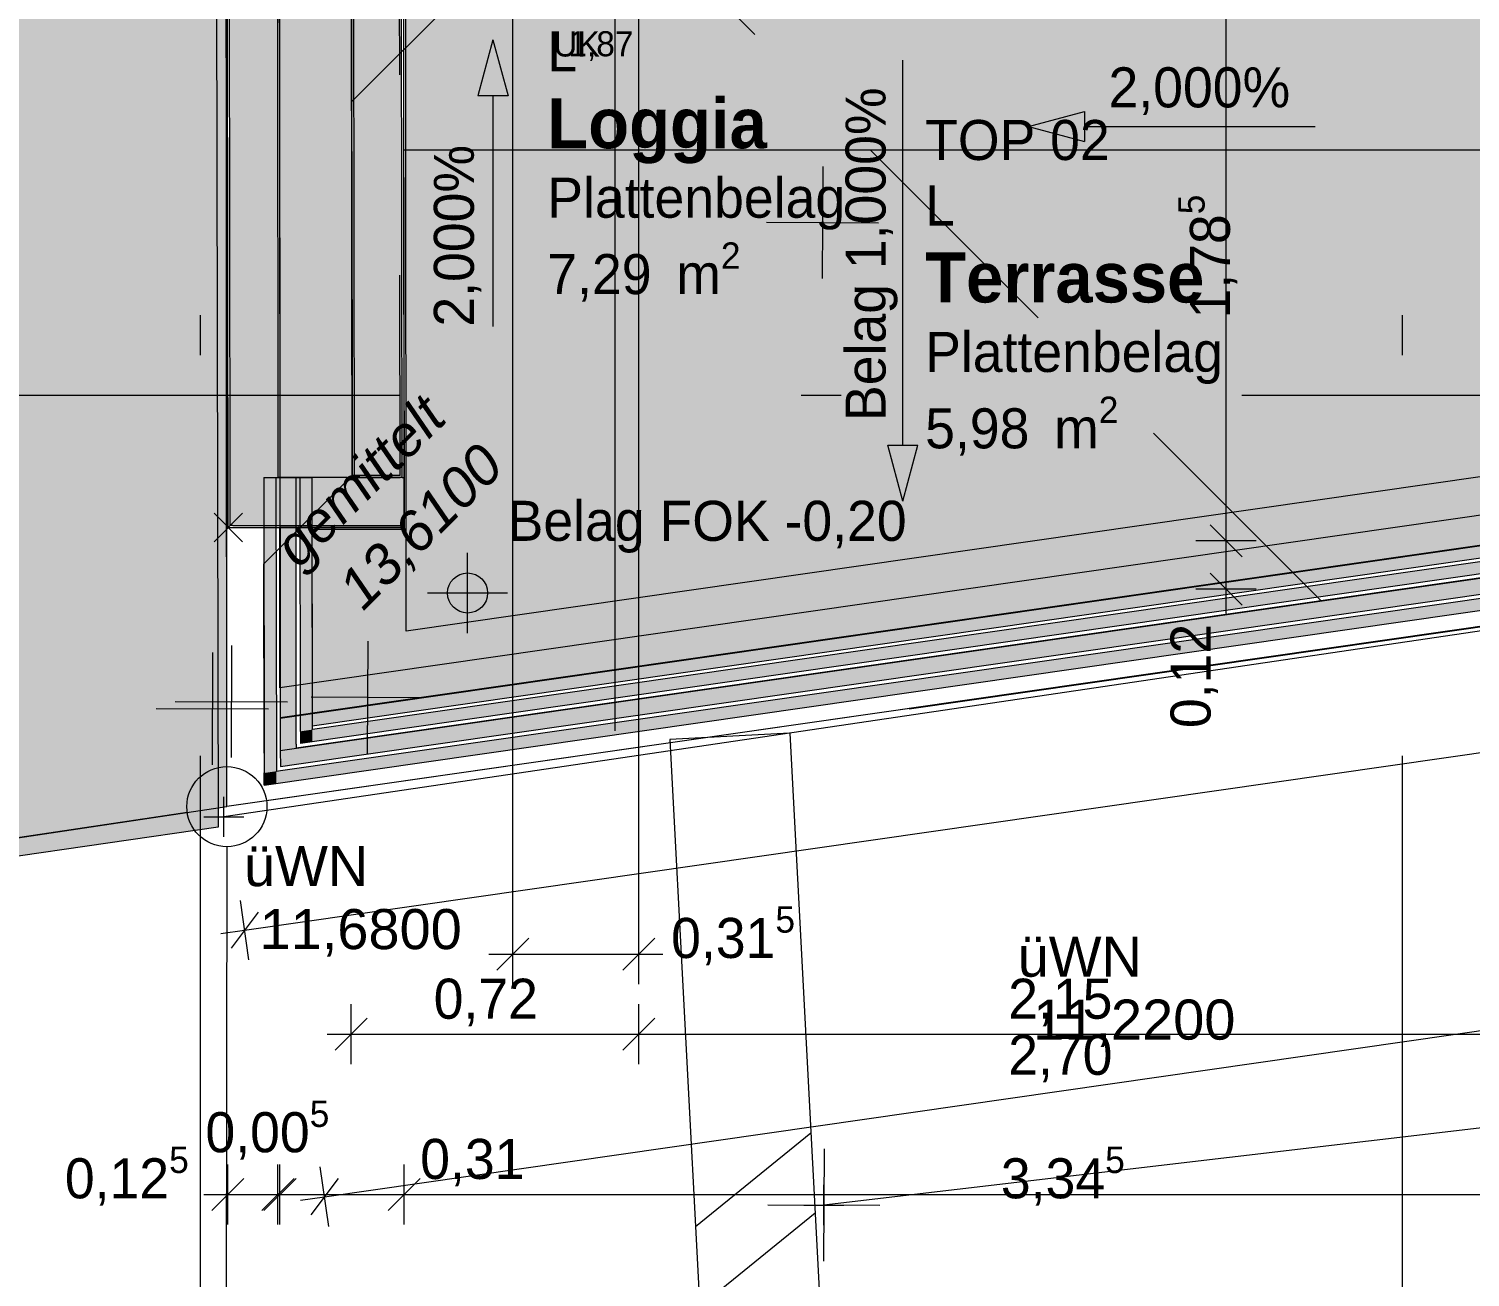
# Model space of a CAD drawing. Header units: metres. Extents: x -3.9 to 83, y -38 to 6.2.
# Drawn here: x -0.428 to 3.17, y -35.202 to -32.085 of the extents above; entities that cross this region are included whole.
import ezdxf

# ---------------------------------------------------------------- set-up
doc = ezdxf.new("R2010")
doc.units = ezdxf.units.M
doc.header["$MEASUREMENT"] = 0
for name, pattern in [('Achse', [0.004, 0.002, -0.001, 0, -0.001]), ('Grenzlinie', [0.008, 0.003, -0.005]), ('GRUNDGRENZE nicht verm', [0.03, 0.02, -0.01]), ('PUNKT', [1, 0, -1]), ('Punkt 1_1', [0.075, 0.025, -0.05]), ('Schnittlinie', [0.006, 0.003, -0.0015, 0, -0.0015]), ('Untersicht', [0.001, 0.0005, -0.0005])]:
    doc.linetypes.add(name, pattern=pattern)
for name, color, linetype in [('0._EG PP_2_000 Achsraster', 7, 'Continuous'), ('0._EG PP_2_110 Wand Aussen', 7, 'Continuous'), ('0._EG PP_2_210 Decke', 7, 'Continuous'), ('0._EG PP_2_220 Bodenaufbau', 7, 'Continuous'), ('0._EG PP_2_221 Bodenaufbau - Abdichtung', 7, 'Continuous'), ('0._EG PP_2_221 Bodenaufbau - Terrassenbelag', 7, 'Continuous'), ('0._EG PP_2_450 Absturzsicherung', 7, 'Continuous'), ('0._EG PP_2_725 Nachbarbebauung', 7, 'Continuous'), ('0._EG PP_2_810 Raum', 7, 'Continuous'), ('0._EG PP_2_815 Raumbegrenzung', 7, 'Continuous'), ('0._EG PP_2_851 Marker Schnitt', 7, 'Continuous'), ('0._EG PP_2_910 Allgemein Lageplan Höhen', 7, 'Continuous'), ('0._EG PP_2_950 Polierplan Bemaßung', 7, 'Continuous'), ('0._EG PP_2_Bauwerke_Gebäude - Haus Signatur.verm', 7, 'Continuous'), ('0._EG PP_2_Bauwerke_Gebäude - Haus.verm', 7, 'Continuous'), ('0._EG PP_2_Bauwerke_Mauer.verm', 7, 'Continuous'), ('0._EG PP_2_Bauwerke_Mauer_Signatur.verm', 7, 'Continuous'), ('0._EG PP_2_Bauwerke_Stützmauer.verm', 7, 'Continuous'), ('0._EG PP_2_Gelände_Geländepunkt.verm', 7, 'Continuous'), ('0._EG PP_2_Kataster Grenzen_Grundstücksgrenze.verm', 7, 'Continuous'), ('0._EG PP_2_Neubau_840 Baulinien', 7, 'Continuous'), ('0._EG PP_2_Straßenverkehr_Situationslinie.verm', 7, 'Continuous')]:
    doc.layers.add(name, color=color, linetype=linetype)
doc.styles.add('ERSTELLTER_STIL_1', font='arial.ttf')
doc.styles.add('ERSTELLTER_STIL_10', font='')
doc.styles.add('ERSTELLTER_STIL_2', font='')
doc.styles.add('ERSTELLTER_STIL_3', font='arialbi.ttf')
doc.styles.get('ERSTELLTER_STIL_10').set_extended_font_data('Eurostile', bold=True)
doc.styles.get('ERSTELLTER_STIL_2').set_extended_font_data('Eurostile')
doc.linetypes.add('Grenze Grundstück', pattern='A,0,[1,415_260415_PP_VA_1_3 0 EG1.Shx,S=0.00031746,R=0,X=0,Y=0],-0.04,0', length=0.04)

msp = doc.modelspace()

# ---------------------------------------------------------------- hatches: boundary and pattern name
at = {"layer": '0._EG PP_2_110 Wand Aussen', "linetype": 'Continuous', "lineweight": 13, "true_color": 0xff6400}
for points in [[(0.194, -33.205), (0.1917, -31.3798), (0.0717, -31.38), (0.074, -33.205)], [(0.504, -33.205), (0.502, -31.58), (0.382, -31.58), (0.384, -33.205)], [(0.0811, -33.325), (0.1941, -33.2776), (0.194, -33.205), (0.074, -33.205), (0.0741, -33.325)], [(0.194, -33.205), (0.1941, -33.2776), (0.1991, -33.2755), (0.199, -33.205)], [(0.1941, -33.325), (0.3791, -33.325), (0.379, -33.205), (0.3671, -33.205), (0.1941, -33.2776)], [(0.199, -33.205), (0.1991, -33.2755), (0.3671, -33.205)], [(0.379, -33.205), (0.3791, -33.325), (0.3841, -33.325), (0.384, -33.205)], [(0.384, -33.205), (0.5041, -33.325), (0.504, -33.205)], [(0.384, -33.205), (0.3841, -33.325), (0.3891, -33.325), (0.389, -33.205)], [(0.499, -33.205), (0.384, -33.205), (0.4991, -33.32)], [(0.389, -33.205), (0.3891, -33.325), (0.3941, -33.325), (0.394, -33.205)], [(0.394, -33.205), (0.3941, -33.325), (0.3991, -33.325), (0.399, -33.205)], [(0.399, -33.205), (0.3991, -33.325), (0.4991, -33.325), (0.499, -33.205)], [(0.504, -33.205), (0.5041, -33.325), (0.5091, -33.325), (0.509, -33.205)], [(0.1941, -33.2776), (0.0811, -33.325), (0.1941, -33.325)], [(0.5041, -33.325), (0.4991, -33.32), (0.4991, -33.325)]]:
    msp.add_hatch(color=30, dxfattribs=at).paths.add_polyline_path(points)
at = {"layer": '0._EG PP_2_110 Wand Aussen', "linetype": 'Continuous', "lineweight": 0, "true_color": 0x373737}
for points in [[(0.199, -33.205), (0.1967, -31.3798), (0.1917, -31.3798), (0.194, -33.205)], [(0.384, -33.2), (0.382, -31.58), (0.377, -31.58), (0.379, -33.2)], [(0.379, -33.2), (0.384, -33.205), (0.384, -33.2)], [(0.379, -33.2), (0.379, -33.205), (0.384, -33.205), (0.384, -33.2)], [(0.379, -33.2), (0.384, -33.205), (0.499, -33.205), (0.499, -33.2)], [(0.384, -33.2), (0.384, -33.205), (0.389, -33.205), (0.389, -33.2)], [(0.389, -33.2), (0.389, -33.205), (0.394, -33.205), (0.394, -33.2)], [(0.394, -33.2), (0.394, -33.205), (0.399, -33.205), (0.399, -33.2)], [(0.399, -33.2), (0.399, -33.205), (0.499, -33.205), (0.499, -33.2)]]:
    msp.add_hatch(color=250, dxfattribs=at).paths.add_polyline_path(points)
at = {"layer": '0._EG PP_2_110 Wand Aussen', "linetype": 'Continuous', "lineweight": 13, "true_color": 0x3f7f02}
for points in [[(0.3671, -33.205), (0.379, -33.2), (0.3767, -31.3796), (0.1967, -31.3798), (0.199, -33.205)], [(0.379, -33.2), (0.3671, -33.205), (0.379, -33.205)]]:
    msp.add_hatch(color=76, dxfattribs=at).paths.add_polyline_path(points)
at = {"layer": '0._EG PP_2_220 Bodenaufbau', "linetype": 'Continuous', "lineweight": 0, "true_color": 0x000000}
msp.add_hatch(color=18, dxfattribs=at).paths.add_polyline_path([(0.2784, -33.335), (0.2791, -33.8248), (9.215, -32.5401), (9.215, -31.585), (9.015, -31.585), (9.015, -32.3668), (0.5141, -33.5889), (0.5141, -33.335)])
at = {"layer": '0._EG PP_2_221 Bodenaufbau - Terrassenbelag', "linetype": 'Continuous', "lineweight": 0, "true_color": 0x111111}
msp.add_hatch(color=250, dxfattribs=at).paths.add_polyline_path([(0.9072, -31.585), (0.512, -31.585), (0.5141, -33.335), (0.5141, -33.5889), (9.015, -32.3668), (9.015, -31.585), (8.8, -31.585), (8.8, -31.79), (6.89, -31.79), (6.89, -31.715), (6.725, -31.715), (6.725, -31.585), (6.13, -31.585), (6.13, -31.79), (4.22, -31.79), (4.22, -31.585), (4.09, -31.585), (4.09, -31.995), (3.68, -31.995), (3.68, -31.585), (3.375, -31.585), (3.375, -31.7886), (1.065, -31.7886), (1.065, -31.715), (0.9072, -31.715)])
at = {"layer": '0._EG PP_2_450 Absturzsicherung', "linetype": 'Continuous', "lineweight": 13, "true_color": 0xff6400}
for points in [[(0.2798, -33.8649), (9.225, -32.5796), (9.225, -32.5493), (0.2798, -33.8346)], [(0.1899, -33.9688), (9.225, -32.6705), (9.225, -32.6402), (0.1899, -33.9385)], [(0.159, -33.205), (0.1599, -33.9428), (0.1899, -33.9385), (0.189, -33.205)], [(0.2798, -33.8346), (0.279, -33.2049), (0.249, -33.2049), (0.2498, -33.8389)], [(0.2498, -33.8389), (0.2498, -33.8693), (0.2798, -33.8346)], [(0.2798, -33.8346), (0.2498, -33.8693), (0.2798, -33.8649)], [(0.1899, -33.9385), (0.1599, -33.9428), (0.1599, -33.9731)], [(0.1899, -33.9385), (0.1599, -33.9731), (0.1899, -33.9688)]]:
    msp.add_hatch(color=30, dxfattribs=at).paths.add_polyline_path(points)
at = {"layer": '0._EG PP_2_450 Absturzsicherung', "linetype": 'Continuous', "lineweight": 13, "true_color": 0xb85600}
for points in [[(0.2399, -33.9212), (9.225, -32.6301), (9.225, -32.5897), (0.2398, -33.8808)], [(0.2398, -33.8808), (0.239, -33.205), (0.199, -33.205), (0.1998, -33.8865)], [(0.1998, -33.8865), (0.1999, -33.9269), (0.2398, -33.8808)], [(0.2398, -33.8808), (0.1999, -33.9269), (0.2399, -33.9212)]]:
    msp.add_hatch(color=32, dxfattribs=at).paths.add_polyline_path(points)
at = {"layer": '0._EG PP_2_725 Nachbarbebauung', "linetype": 'Continuous', "lineweight": 0, "true_color": 0x1f1f1f}
msp.add_hatch(color=250, dxfattribs=at).paths.add_polyline_path([(0.0596, -24.058), (-3.9335, -24.6522), (-3.9335, -34.6256), (-1.2323, -34.2212), (-3.0812, -34.4982), (0.0665, -34.0269)])
at = {"layer": '0._EG PP_2_950 Polierplan Bemaßung', "linetype": 'Continuous', "lineweight": 13, "true_color": 0x6c6cff}
for points in [[(0.7307, -32.1122), (0.6932, -32.2521), (0.7682, -32.2521)], [(2.0672, -32.3289), (2.2071, -32.3664), (2.2071, -32.2914)]]:
    msp.add_hatch(color=171, dxfattribs=at).paths.add_polyline_path(points)
at = {"layer": '0._EG PP_2_950 Polierplan Bemaßung', "linetype": 'Continuous', "lineweight": 0}
for points in [[(1.7535, -33.2641), (1.791, -33.1242), (1.716, -33.1242)], [(0.6673, -33.4935), (0.7173, -33.4935), (0.7135, -33.4743), (0.7027, -33.4581), (0.6864, -33.4473), (0.6673, -33.4435)], [(0.6673, -33.4935), (0.6173, -33.4935), (0.6211, -33.5126), (0.632, -33.5288), (0.6482, -33.5397), (0.6673, -33.5435)]]:
    msp.add_hatch(color=8, dxfattribs=at).paths.add_polyline_path(points)
at = {"layer": '0._EG PP_2_Bauwerke_Gebäude - Haus Signatur.verm', "linetype": 'Continuous', "lineweight": 13}
msp.add_hatch(color=254, dxfattribs=at).paths.add_polyline_path([(-3.9335, -25.0503), (-3.9335, -25.4557), (-0.3719, -24.8692), (-0.3563, -33.7319), (-1.0162, -33.827), (-0.9592, -34.2229), (0.0443, -34.0783), (0.0273, -24.3981)])

# ---------------------------------------------------------------- linework, layer by layer
at = {"layer": '0._EG PP_2_000 Achsraster', "color": 5, "linetype": 'Achse', "lineweight": 0, "ltscale": 1000}
for p, q in [((0, 3), (0, -36)), ((3, 3), (3, -36)), ((-1.5, -33), (21, -33))]:
    msp.add_line(p, q, dxfattribs=at)
at = {"layer": '0._EG PP_2_110 Wand Aussen', "color": 7, "linetype": 'Continuous', "lineweight": 13, "ltscale": 1000}
for p, q in [((0.0717, -31.38), (0.074, -33.205)), ((0.1917, -31.3798), (0.194, -33.205)), ((0.382, -31.58), (0.384, -33.205)), ((0.504, -33.205), (0.502, -31.58)), ((0.074, -33.205), (0.0741, -33.325)), ((0.199, -33.205), (0.194, -33.205)), ((0.199, -33.205), (0.194, -33.205)), ((0.3671, -33.205), (0.199, -33.205)), ((0.3671, -33.205), (0.199, -33.205)), ((0.3671, -33.205), (0.379, -33.205)), ((0.3671, -33.205), (0.379, -33.205)), ((0.384, -33.205), (0.379, -33.205)), ((0.504, -33.205), (0.384, -33.205)), ((0.504, -33.205), (0.384, -33.205)), ((0.389, -33.205), (0.384, -33.205)), ((0.384, -33.205), (0.499, -33.205)), ((0.394, -33.205), (0.389, -33.205)), ((0.399, -33.205), (0.394, -33.205)), ((0.499, -33.205), (0.399, -33.205)), ((0.504, -33.205), (0.509, -33.205)), ((0.504, -33.205), (0.509, -33.205)), ((0.0811, -33.325), (0.0741, -33.325)), ((0.0811, -33.325), (0.0741, -33.325)), ((0.0811, -33.325), (0.1941, -33.325)), ((0.0811, -33.325), (0.1941, -33.325)), ((0.1941, -33.325), (0.3791, -33.325)), ((0.3791, -33.325), (0.3841, -33.325)), ((0.3791, -33.33), (0.3841, -33.33)), ((0.3791, -33.33), (0.3841, -33.33)), ((0.3841, -33.325), (0.3891, -33.325)), ((0.3841, -33.33), (0.3891, -33.33)), ((0.3841, -33.33), (0.3891, -33.33)), ((0.3891, -33.325), (0.3941, -33.325)), ((0.3891, -33.33), (0.3941, -33.33)), ((0.3891, -33.33), (0.3941, -33.33)), ((0.3941, -33.325), (0.3991, -33.325)), ((0.3941, -33.33), (0.3991, -33.33)), ((0.3941, -33.33), (0.3991, -33.33)), ((0.3991, -33.325), (0.4991, -33.325)), ((0.3991, -33.33), (0.4991, -33.33)), ((0.3991, -33.33), (0.4991, -33.33)), ((0.4991, -33.325), (0.5041, -33.325)), ((0.5041, -33.325), (0.5091, -33.325))]:
    msp.add_line(p, q, dxfattribs=at)
at = {"layer": '0._EG PP_2_110 Wand Aussen', "color": 7, "linetype": 'Continuous', "lineweight": 18, "ltscale": 1000}
for p, q in [((0.1967, -31.3798), (0.199, -33.205)), ((0.379, -33.205), (0.379, -33.2)), ((0.384, -33.2), (0.379, -33.2)), ((0.379, -33.205), (0.379, -33.2)), ((0.384, -33.2), (0.379, -33.2)), ((0.389, -33.2), (0.384, -33.2)), ((0.389, -33.2), (0.384, -33.2)), ((0.394, -33.2), (0.389, -33.2)), ((0.394, -33.2), (0.389, -33.2)), ((0.399, -33.2), (0.394, -33.2)), ((0.399, -33.2), (0.394, -33.2)), ((0.499, -33.2), (0.399, -33.2)), ((0.499, -33.2), (0.399, -33.2))]:
    msp.add_line(p, q, dxfattribs=at)
at = {"layer": '0._EG PP_2_110 Wand Aussen', "color": 7, "linetype": 'Continuous', "lineweight": 13, "ltscale": 1000, "flags": 128}
for points in [[(0.0667, -31.38), (0.0691, -33.33)], [(0.509, -33.205), (0.507, -31.58)], [(0.5091, -33.325), (0.509, -33.205)], [(0.0691, -33.33), (0.0741, -33.33)], [(0.0741, -33.33), (0.3791, -33.33)], [(0.4991, -33.33), (0.5091, -33.33)], [(0.5091, -33.33), (0.5091, -33.325)]]:
    msp.add_lwpolyline(points, dxfattribs=at)
at = {"layer": '0._EG PP_2_110 Wand Aussen', "color": 7, "linetype": 'Continuous', "lineweight": 18, "ltscale": 1000, "flags": 128}
for points in [[(0.379, -33.2), (0.3767, -31.38)], [(0.377, -31.58), (0.379, -33.2)]]:
    msp.add_lwpolyline(points, dxfattribs=at)
at = {"layer": '0._EG PP_2_110 Wand Aussen', "color": 8, "linetype": 'Untersicht', "lineweight": 13, "ltscale": 1000, "flags": 128}
for points in [[(0.3769, -31.5102), (0.379, -33.2)], [(0.499, -33.2), (0.4969, -31.51)], [(0.3841, -33.3302), (0.3791, -33.3302)], [(0.3891, -33.3301), (0.3841, -33.3302)], [(0.3941, -33.3301), (0.3891, -33.3301)], [(0.3991, -33.3301), (0.3941, -33.3301)], [(0.4991, -33.33), (0.3991, -33.3301)]]:
    msp.add_lwpolyline(points, dxfattribs=at)
at = {"layer": '0._EG PP_2_210 Decke', "color": 8, "linetype": 'Continuous', "lineweight": 13, "ltscale": 1000, "flags": 128}
msp.add_lwpolyline([(0.1962, -30.98), (0.1998, -33.8865), (18.7205, -31.2253), (18.7275, -29.58), (11.985, -29.58), (11.985, -30.48), (9.135, -30.48), (9.135, -30.98)], close=True, dxfattribs=at)
at = {"layer": '0._EG PP_2_220 Bodenaufbau', "color": 7, "linetype": 'Continuous', "lineweight": 13, "ltscale": 1000, "true_color": 0xf4f4f4, "flags": 128}
for points in [[(0.5091, -33.33), (0.1991, -33.3299), (0.1997, -33.8043), (18.4106, -31.1861), (18.4149, -30.18), (12.515, -30.18), (12.515, -31.08), (9.665, -31.08), (9.665, -31.58), (0.5066, -31.58)], [(0.5091, -33.33), (0.1991, -33.3299), (0.1997, -33.8057), (18.5407, -31.1689), (18.5449, -30.18), (12.515, -30.18), (12.515, -31.08), (9.665, -31.08), (9.665, -31.58), (0.5066, -31.58)], [(0.2784, -33.335), (0.2791, -33.8248), (9.215, -32.5401), (9.215, -31.585), (9.015, -31.585), (9.015, -32.3668), (0.5141, -33.5889), (0.5141, -33.335)]]:
    msp.add_lwpolyline(points, close=True, dxfattribs=at)
at = {"layer": '0._EG PP_2_221 Bodenaufbau - Abdichtung', "color": 171, "linetype": 'Untersicht', "lineweight": 13, "ltscale": 1000, "true_color": 0x6c6cff, "flags": 128}
for points in [[(0.3778, -32.2672), (0.3767, -31.38)], [(0.965, -31.68), (0.3778, -32.2672)], [(0.3778, -32.2672), (0.965, -31.68)], [(2.7986, -33.5136), (0.965, -31.68)], [(0.965, -31.68), (2.7986, -33.5136)], [(0.379, -33.2), (0.3778, -32.2672)], [(0.1585, -33.4204), (0.379, -33.2)], [(3.8788, -33.3583), (2.7986, -33.5136)], [(0.1591, -33.8931), (0.1585, -33.4204)], [(2.7986, -33.5136), (0.1591, -33.8931)]]:
    msp.add_lwpolyline(points, dxfattribs=at)
at = {"layer": '0._EG PP_2_221 Bodenaufbau - Terrassenbelag', "color": 7, "linetype": 'Continuous', "lineweight": 18, "ltscale": 1000, "flags": 128}
for points in [[(0.5141, -33.5889), (0.5141, -33.335), (0.512, -31.585)], [(9.015, -32.3668), (0.5141, -33.5889)]]:
    msp.add_lwpolyline(points, dxfattribs=at)
at = {"layer": '0._EG PP_2_450 Absturzsicherung', "color": 7, "linetype": 'Continuous', "lineweight": 18, "ltscale": 1000}
for p, q in [((9.225, -32.5897), (0.2398, -33.8808)), ((9.225, -32.5796), (0.2498, -33.8693)), ((0.2399, -33.9212), (9.225, -32.6301)), ((0.1999, -33.937), (9.225, -32.6402)), ((0.189, -33.205), (0.1899, -33.9284)), ((0.199, -33.205), (0.1998, -33.8865)), ((0.2398, -33.8707), (0.239, -33.205)), ((0.2498, -33.8389), (0.249, -33.2049)), ((0.2498, -33.8389), (0.2498, -33.8693)), ((0.2498, -33.8389), (0.2498, -33.8693)), ((0.1998, -33.8865), (0.1999, -33.9269)), ((0.1998, -33.8865), (0.1999, -33.9269)), ((0.2398, -33.8707), (0.2398, -33.8808)), ((0.2398, -33.8707), (0.2398, -33.8808)), ((0.1899, -33.9284), (0.1899, -33.9385)), ((0.1899, -33.9284), (0.1899, -33.9385)), ((0.1999, -33.9269), (0.2399, -33.9212)), ((0.1899, -33.9385), (0.1999, -33.937))]:
    msp.add_line(p, q, dxfattribs=at)
at = {"layer": '0._EG PP_2_450 Absturzsicherung', "color": 7, "linetype": 'Continuous', "lineweight": 18, "ltscale": 1000, "flags": 128}
for points in [[(9.225, -32.5493), (0.2798, -33.8346)], [(0.1599, -33.9731), (9.225, -32.6705)], [(0.159, -33.205), (0.189, -33.205)], [(0.159, -33.205), (0.1599, -33.9428)], [(0.189, -33.205), (0.199, -33.205)], [(0.199, -33.205), (0.239, -33.205)], [(0.239, -33.205), (0.249, -33.2049)], [(0.249, -33.2049), (0.279, -33.2049)], [(0.2798, -33.8346), (0.279, -33.2049)], [(0.1599, -33.9731), (0.1599, -33.9428)]]:
    msp.add_lwpolyline(points, dxfattribs=at)
at = {"layer": '0._EG PP_2_725 Nachbarbebauung', "color": 8, "linetype": 'Continuous', "lineweight": 13, "ltscale": 1000, "flags": 128}
msp.add_lwpolyline([(-3.9335, -34.6256), (-1.2323, -34.2212), (-3.0812, -34.4982), (0.0665, -34.0269), (0.0596, -24.058), (-3.9335, -24.6522)], dxfattribs=at)
at = {"layer": '0._EG PP_2_815 Raumbegrenzung', "color": 8, "linetype": 'PUNKT', "lineweight": 13, "ltscale": 1000, "flags": 128}
msp.add_lwpolyline([(0.507, -31.58), (0.5097, -33.8066), (18.4104, -31.2344), (18.4149, -30.18)], dxfattribs=at)
at = {"layer": '0._EG PP_2_815 Raumbegrenzung', "color": 8, "linetype": 'Punkt 1_1', "lineweight": 13, "ltscale": 1000, "flags": 128}
msp.add_lwpolyline([(0.5091, -32.8077), (0.508, -32.3869), (9.5416, -32.3869), (0.199, -33.7301), (0.199, -33.33), (0.5091, -33.33)], close=True, dxfattribs=at)
at = {"layer": '0._EG PP_2_851 Marker Schnitt', "color": 7, "linetype": 'Schnittlinie', "lineweight": 13, "ltscale": 1000}
msp.add_line((1.035, -18.6375), (1.035, -35.645), dxfattribs=at)
at = {"layer": '0._EG PP_2_910 Allgemein Lageplan Höhen', "color": 7, "linetype": 'Continuous', "lineweight": 13, "ltscale": 1000}
for p, q in [((0.0347, -33.3654), (0.1054, -33.2946)), ((0.1054, -33.3654), (0.0347, -33.2946)), ((0.0591, -34.1026), (0.0591, -34.0026)), ((0.0091, -34.0526), (0.1091, -34.0526)), ((1.5565, -35.0714), (1.5565, -34.9714)), ((1.5065, -35.0214), (1.6065, -35.0214))]:
    msp.add_line(p, q, dxfattribs=at)
at = {"layer": '0._EG PP_2_950 Polierplan Bemaßung', "color": 76, "linetype": 'Continuous', "lineweight": 13, "ltscale": 1000, "true_color": 0x3f7f02}
for p, q in [((0.78, -34.47), (0.78, -31.5)), ((1.095, -34.47), (1.095, -31.5)), ((0.82, -34.355), (0.74, -34.435)), ((1.055, -34.435), (1.135, -34.355)), ((0.72, -34.395), (0.78, -34.395)), ((0.78, -34.395), (1.095, -34.395)), ((1.095, -34.395), (1.155, -34.395)), ((0.3765, -34.67), (0.3765, -34.52)), ((1.095, -34.67), (1.095, -34.52)), ((0.4165, -34.555), (0.3365, -34.635)), ((1.135, -34.555), (1.055, -34.635)), ((0.3165, -34.595), (0.3765, -34.595)), ((0.3765, -34.595), (1.095, -34.595)), ((1.095, -34.595), (3.245, -34.595))]:
    msp.add_line(p, q, dxfattribs=at)
at = {"layer": '0._EG PP_2_950 Polierplan Bemaßung', "color": 6, "linetype": 'Continuous', "lineweight": 13, "ltscale": 1000, "true_color": 0xfb02fe}
for p, q in [((2.5606, -33.3633), (2.5606, -31.58)), ((2.5206, -33.3233), (2.6006, -33.4033)), ((2.6356, -33.3633), (2.4856, -33.3633)), ((2.5606, -33.4843), (2.5606, -33.3633)), ((2.5206, -33.4443), (2.6006, -33.5243)), ((2.6356, -33.4843), (2.4856, -33.4843)), ((2.5606, -33.5443), (2.5606, -33.4843)), ((0.0691, -35.07), (0.0691, -34.92)), ((0.194, -35.07), (0.194, -34.92)), ((0.199, -35.07), (0.199, -34.92)), ((0.509, -35.07), (0.509, -34.92)), ((0.1091, -34.955), (0.0291, -35.035)), ((0.154, -35.035), (0.234, -34.955)), ((0.239, -34.955), (0.159, -35.035)), ((0.549, -34.955), (0.469, -35.035)), ((0.0091, -34.995), (0.0691, -34.995)), ((0.0691, -34.995), (0.194, -34.995)), ((0.194, -34.995), (0.199, -34.995)), ((0.199, -34.995), (0.509, -34.995)), ((0.509, -34.995), (3.855, -34.995))]:
    msp.add_line(p, q, dxfattribs=at)
at = {"layer": '0._EG PP_2_950 Polierplan Bemaßung', "color": 1, "linetype": 'Continuous', "lineweight": 13, "ltscale": 1000, "true_color": 0xfb0106}
for p, q in [((0.1108, -34.3353), (18.8926, -31.6337)), ((0.31, -35.0006), (19.0087, -32.3147)), ((0.1215, -34.4096), (0.1002, -34.2611)), ((0.1447, -34.2901), (0.0769, -34.3806)), ((0.0514, -34.3439), (0.1108, -34.3353)), ((0.3207, -35.0749), (0.2993, -34.9264)), ((0.3439, -34.9554), (0.2761, -35.0459)), ((0.2506, -35.0092), (0.31, -35.0006))]:
    msp.add_line(p, q, dxfattribs=at)
at = {"layer": '0._EG PP_2_950 Polierplan Bemaßung', "color": 171, "linetype": 'Continuous', "lineweight": 13, "ltscale": 1000, "true_color": 0x6c6cff}
for p, q in [((0.7307, -32.1122), (0.6932, -32.2521)), ((0.7307, -32.1122), (0.7682, -32.2521)), ((0.7682, -32.2521), (0.6932, -32.2521)), ((0.7307, -32.2521), (0.7307, -32.3122)), ((2.0672, -32.3289), (2.2071, -32.2914)), ((2.2071, -32.2914), (2.2071, -32.3664)), ((0.7307, -32.3122), (0.7307, -32.8285)), ((2.0672, -32.3289), (2.2071, -32.3664)), ((2.2071, -32.3289), (2.2672, -32.3289)), ((2.2672, -32.3289), (2.7834, -32.3289))]:
    msp.add_line(p, q, dxfattribs=at)
at = {"layer": '0._EG PP_2_950 Polierplan Bemaßung', "color": 8, "linetype": 'Continuous', "lineweight": 0, "ltscale": 1000}
for p, q in [((1.7535, -33.0641), (1.7535, -32.1637)), ((1.7535, -33.1242), (1.7535, -33.0641)), ((1.716, -33.1242), (1.791, -33.1242)), ((1.7535, -33.2641), (1.716, -33.1242)), ((1.7535, -33.2641), (1.791, -33.1242)), ((0.6673, -33.5935), (0.6673, -33.3935)), ((0.5673, -33.4935), (0.7673, -33.4935))]:
    msp.add_line(p, q, dxfattribs=at)
msp.add_circle((0.6673, -33.4935), 0.05, dxfattribs=at)
at = {"layer": '0._EG PP_2_Bauwerke_Gebäude - Haus.verm', "color": 9, "linetype": 'Continuous', "lineweight": 13, "ltscale": 1000}
for p, q in [((0.0275, -24.3979), (0.0445, -34.0785)), ((5.2161, -33.2899), (0.0592, -34.0526)), ((0.0445, -34.0785), (-0.9592, -34.2231))]:
    msp.add_line(p, q, dxfattribs=at)
at = {"layer": '0._EG PP_2_Bauwerke_Mauer.verm', "color": 9, "linetype": 'Continuous', "lineweight": 13, "ltscale": 1000}
msp.add_line((1.4714, -33.8437), (1.5703, -35.7099), dxfattribs=at)
at = {"layer": '0._EG PP_2_Bauwerke_Mauer_Signatur.verm', "color": 9, "linetype": 'Continuous', "lineweight": 13, "ltscale": 1000}
for p, q in [((1.4714, -33.8437), (1.1718, -33.8596)), ((1.1718, -33.8596), (1.2707, -35.7258)), ((1.5243, -34.8423), (1.2363, -35.0758)), ((1.5349, -35.042), (1.2469, -35.2756))]:
    msp.add_line(p, q, dxfattribs=at)
at = {"layer": '0._EG PP_2_Bauwerke_Stützmauer.verm', "color": 9, "linetype": 'Continuous', "lineweight": 13, "ltscale": 1000}
msp.add_line((5.2161, -33.2899), (0.0592, -34.0526), dxfattribs=at)
at = {"layer": '0._EG PP_2_Gelände_Geländepunkt.verm', "color": 8, "linetype": 'Continuous', "lineweight": 0, "ltscale": 1000}
for p, q in [((1.5538, -32.4285), (1.5525, -32.7085)), ((1.4131, -32.5678), (1.6931, -32.5691)), ((0.0782, -33.6246), (0.077, -33.9046)), ((0.4179, -33.6138), (0.4166, -33.8938)), ((0.0308, -33.6423), (0.0295, -33.9223)), ((-0.1098, -33.7816), (0.1702, -33.7829)), ((-0.0624, -33.764), (0.2176, -33.7653)), ((0.2772, -33.7531), (0.5572, -33.7544)), ((1.5572, -34.8814), (1.5559, -35.1614)), ((1.4166, -35.0207), (1.6966, -35.022))]:
    msp.add_line(p, q, dxfattribs=at)
at = {"layer": '0._EG PP_2_Kataster Grenzen_Grundstücksgrenze.verm', "color": 96, "linetype": 'Continuous', "lineweight": 13, "ltscale": 1000, "true_color": 0x007e00}
for p, q in [((0.0664, -33.9269), (0.0527, -14.1433)), ((18.6507, -31.3565), (0.1655, -34.0127))]:
    msp.add_line(p, q, dxfattribs=at)
at = {"layer": '0._EG PP_2_Kataster Grenzen_Grundstücksgrenze.verm', "color": 96, "linetype": 'GRUNDGRENZE nicht verm', "lineweight": 13, "ltscale": 1000, "true_color": 0x007e00}
for p, q in [((-0.0324, -34.0417), (-1.2323, -34.2212)), ((0.0663, -34.1269), (0.0616, -37.8391))]:
    msp.add_line(p, q, dxfattribs=at)
at = {"layer": '0._EG PP_2_Kataster Grenzen_Grundstücksgrenze.verm', "color": 7, "linetype": 'Continuous', "lineweight": 13, "ltscale": 1000}
msp.add_circle((0.0665, -34.0269), 0.1, dxfattribs=at)
at = {"layer": '0._EG PP_2_Neubau_840 Baulinien', "color": 76, "linetype": 'Grenze Grundstück', "lineweight": 13, "ltscale": 1000, "true_color": 0x3f7f02, "flags": 128}
msp.add_lwpolyline([(0, -0.0002), (18.985, -0.0012), (18.958, -11.4452), (18.9035, -19.5703), (18.8486, -31.3281), (0.0665, -34.0269), (0.0564, -12.2031)], close=True, dxfattribs=at)
at = {"layer": '0._EG PP_2_Neubau_840 Baulinien', "color": 1, "linetype": 'Grenzlinie', "lineweight": 25, "ltscale": 1000, "true_color": 0xfb0106, "flags": 128}
msp.add_lwpolyline([(-2.7377, -37.8391), (0.1189, -37.4187), (0.0665, -34.0269), (18.8486, -31.3281), (22.8486, -30.6897)], dxfattribs=at)
msp.add_lwpolyline([(-2.7377, -37.8391), (0.1189, -37.4187), (0.0665, -34.0269), (18.8486, -31.3281), (22.8486, -30.6897)], dxfattribs=at)
at = {"layer": '0._EG PP_2_Straßenverkehr_Situationslinie.verm', "color": 8, "linetype": 'Continuous', "lineweight": 0, "ltscale": 1000}
msp.add_line((9.1192, -34.1349), (1.5566, -35.0214), dxfattribs=at)

# ---------------------------------------------------------------- texts
at = {"layer": '0._EG PP_2_810 Raum', "color": 7, "linetype": 'Continuous', "lineweight": 13, "attachment_point": 1}
for s, insert, char_height, style in [('\\A1;{\\pql;\\pt0;\\fEurostile|b0|i0|c0|p0;\\W1.000000;L}', (0.8663, -32.0911), 0.1, 'ERSTELLTER_STIL_2'), ('\\A1;{\\pql;\\pt0;\\fEurostile|b1|i0|c0|p0;\\W1.000000;Loggia}', (0.8663, -32.2583), 0.125, 'ERSTELLTER_STIL_10'), ('\\A1;{\\pql;\\pt0;\\fEurostile|b0|i0|c0|p0;\\W1.000000;TOP 02}', (1.8095, -32.3126), 0.1, 'ERSTELLTER_STIL_2'), ('\\A1;{\\pql;\\pt0;\\fEurostile|b0|i0|c0|p0;\\W1.000000;Plattenbelag}', (0.8663, -32.4567), 0.1, 'ERSTELLTER_STIL_2'), ('\\A1;{\\pql;\\pt0;\\fEurostile|b0|i0|c0|p0;\\W1.000000;L}', (1.8095, -32.4761), 0.1, 'ERSTELLTER_STIL_2'), ('\\A1;{\\pql;\\pt0,0.05;\\fEurostile|b0|i0|c0|p0;\\W1.000000;7,29\\fEurostile|b0|i0|c0|p0;\\W1.000000;\\A1{\\H.66x;\\S^  ;}\\fEurostile|b0|i0|c0|p0;\\W1.000000; m\\fEurostile|b0|i0|c0|p0;\\W1.000000;\\A1{\\H.66x;\\S2^  ;}}', (0.8663, -32.6182), 0.1, 'ERSTELLTER_STIL_2'), ('\\A1;{\\pql;\\pt0;\\fEurostile|b1|i0|c0|p0;\\W1.000000;Terrasse}', (1.8095, -32.6433), 0.125, 'ERSTELLTER_STIL_10'), ('\\A1;{\\pql;\\pt0;\\fEurostile|b0|i0|c0|p0;\\W1.000000;Plattenbelag}', (1.8095, -32.8417), 0.1, 'ERSTELLTER_STIL_2'), ('\\A1;{\\pql;\\pt0,0.05;\\fEurostile|b0|i0|c0|p0;\\W1.000000;5,98\\fEurostile|b0|i0|c0|p0;\\W1.000000;\\A1{\\H.66x;\\S^  ;}\\fEurostile|b0|i0|c0|p0;\\W1.000000; m\\fEurostile|b0|i0|c0|p0;\\W1.000000;\\A1{\\H.66x;\\S2^  ;}}', (1.8095, -33.0032), 0.1, 'ERSTELLTER_STIL_2')]:
    msp.add_mtext(s, dxfattribs=dict(at, insert=insert, char_height=char_height, style=style))
at = {"layer": '0._EG PP_2_910 Allgemein Lageplan Höhen', "color": 7, "linetype": 'Continuous', "lineweight": 13, "char_height": 0.1, "attachment_point": 1, "rotation": 45, "style": 'ERSTELLTER_STIL_3'}
for s, insert in [('\\A1;{\\pql;\\fArial Italic|b0|i0|c0|p0;\\W1.000000;gemittelt}', (0.1753, -33.3646)), ('\\A1;{\\pql;\\fArial Italic|b0|i0|c0|p0;\\W1.000000; 13,6100}', (0.3081, -33.4974))]:
    msp.add_mtext(s, dxfattribs=dict(at, insert=insert))
at = {"layer": '0._EG PP_2_910 Allgemein Lageplan Höhen', "color": 7, "linetype": 'Continuous', "lineweight": 13, "char_height": 0.1, "attachment_point": 1, "style": 'ERSTELLTER_STIL_1'}
for s, insert in [('\\A1;{\\pql;\\fArial|b0|i0|c0|p0;\\W1.000000;üWN}', (0.1091, -34.1254)), ('\\A1;{\\pql;\\fArial|b0|i0|c0|p0;\\W1.000000; 11,6800}', (0.1091, -34.2826)), ('\\A1;{\\pql;\\fArial|b0|i0|c0|p0;\\W1.000000;üWN}', (2.0403, -34.3514)), ('\\A1;{\\pql;\\fArial|b0|i0|c0|p0;\\W1.000000; 11,2200}', (2.0403, -34.5085))]:
    msp.add_mtext(s, dxfattribs=dict(at, insert=insert))
at = {"layer": '0._EG PP_2_950 Polierplan Bemaßung', "color": 7, "linetype": 'Continuous', "lineweight": 13, "char_height": 0.0625, "attachment_point": 3, "style": 'ERSTELLTER_STIL_2'}
for s, insert in [('\\A1;{\\pqr;\\pt0,1;\\fEurostile|b0|i0|c0|p0;\\W1.000000;UK}', (0.9972, -32.0917)), ('\\A1;{\\pqr;\\pt0,1;\\fEurostile|b0|i0|c0|p0;\\W1.000000;1,87\\fEurostile|b0|i0|c0|p0;\\W1.000000;\\A1{\\H.66x;\\S^  ;}\\fEurostile|b0|i0|c0|p0;\\W1.000000;\\fEurostile|b0|i0|c0|p0;\\W1.000000;\\A1{\\H.66x;\\S^  ;}\\fEurostile|b0|i0|c0|p0;\\W1.000000;\\fEurostile|b0|i0|c0|p0;\\W1.000000;\\fEurostile|b0|i0|c0|p0;\\W1.000000;\\fEurostile|b0|i0|c0|p0;\\W1.000000;\\fEurostile|b0|i0|c0|p0;\\W1.000000;\\fEurostile|b0|i0|c0|p0;\\W1.000000;\\fEurostile|b0|i0|c0|p0;\\W1.000000;\\A1{\\H.66x;\\S^  ;}\\fEurostile|b0|i0|c0|p0;\\W1.000000;\\fEurostile|b0|i0|c0|p0;\\W1.000000;\\A1{\\H.66x;\\S^  ;}\\fEurostile|b0|i0|c0|p0;\\W1.000000;\\fEurostile|b0|i0|c0|p0;\\W1.000000;\\fEurostile|b0|i0|c0|p0;\\W1.000000;\\fEurostile|b0|i0|c0|p0;\\W1.000000;\\fEurostile|b0|i0|c0|p0;\\W1.000000;\\fEurostile|b0|i0|c0|p0;\\W1.000000;\\fEurostile|b0|i0|c0|p0;\\W1.000000;\\A1{\\H.66x;\\S^  ;}\\fEurostile|b0|i0|c0|p0;\\W1.000000;\\fEurostile|b0|i0|c0|p0;\\W1.000000;\\A1{\\H.66x;\\S^  ;}\\fEurostile|b0|i0|c0|p0;\\W1.000000;\\fEurostile|b0|i0|c0|p0;\\W1.000000;\\fEurostile|b0|i0|c0|p0;\\W1.000000;\\fEurostile|b0|i0|c0|p0;\\W1.000000;\\fEurostile|b0|i0|c0|p0;\\W1.000000;\\fEurostile|b0|i0|c0|p0;\\W1.000000;\\fEurostile|b0|i0|c0|p0;\\W1.000000;\\A1{\\H.66x;\\S^  ;}\\fEurostile|b0|i0|c0|p0;\\W1.000000;\\fEurostile|b0|i0|c0|p0;\\W1.000000;\\fEurostile|b0|i0|c0|p0;\\W1.000000;\\fEurostile|b0|i0|c0|p0;\\W1.000000;\\fEurostile|b0|i0|c0|p0;\\W1.000000;\\fEurostile|b0|i0|c0|p0;\\W1.000000;\\fEurostile|b0|i0|c0|p0;\\W1.000000;\\fEurostile|b0|i0|c0|p0;\\W1.000000;\\fEurostile|b0|i0|c0|p0;\\W1.000000;\\fEurostile|b0|i0|c0|p0;\\W1.000000;\\fEurostile|b0|i0|c0|p0;\\W1.000000;\\fEurostile|b0|i0|c0|p0;\\W1.000000;\\fEurostile|b0|i0|c0|p0;\\W1.000000;\\fEurostile|b0|i0|c0|p0;\\W1.000000;\\fEurostile|b0|i0|c0|p0;\\W1.000000;\\fEurostile|b0|i0|c0|p0;\\W1.000000;\\fEurostile|b0|i0|c0|p0;\\W1.000000;\\fEurostile|b0|i0|c0|p0;\\W1.000000;\\fEurostile|b0|i0|c0|p0;\\W1.000000;}', (1.1887, -32.0911))]:
    msp.add_mtext(s, dxfattribs=dict(at, insert=insert))
at = {"layer": '0._EG PP_2_950 Polierplan Bemaßung', "color": 171, "linetype": 'Continuous', "lineweight": 13, "true_color": 0x6c6cff, "insert": (2.2672, -32.2998), "char_height": 0.1, "attachment_point": 7, "style": 'ERSTELLTER_STIL_2'}
msp.add_mtext('\\A1;{\\pql;\\fEurostile|b0|i0|c0|p0;\\W1.000000;2,000\\fEurostile|b0|i0|c0|p0;\\W1.000000;%}', dxfattribs=at)
at = {"layer": '0._EG PP_2_950 Polierplan Bemaßung', "color": 8, "linetype": 'Continuous', "lineweight": 0, "insert": (1.7409, -33.0641), "char_height": 0.1, "attachment_point": 7, "rotation": 90, "style": 'ERSTELLTER_STIL_2'}
msp.add_mtext('\\A1;{\\pql;\\fEurostile|b0|i0|c0|p0;\\W1.000000;Belag\\fEurostile|b0|i0|c0|p0;\\W1.000000; \\fEurostile|b0|i0|c0|p0;\\W1.000000;1,000\\fEurostile|b0|i0|c0|p0;\\W1.000000;%}', dxfattribs=at)
at = {"layer": '0._EG PP_2_950 Polierplan Bemaßung', "color": 171, "linetype": 'Continuous', "lineweight": 13, "true_color": 0x6c6cff, "insert": (0.7017, -32.8285), "char_height": 0.1, "attachment_point": 7, "rotation": 90, "style": 'ERSTELLTER_STIL_2'}
msp.add_mtext('\\A1;{\\pql;\\fEurostile|b0|i0|c0|p0;\\W1.000000;2,000\\fEurostile|b0|i0|c0|p0;\\W1.000000;%}', dxfattribs=at)
at = {"layer": '0._EG PP_2_950 Polierplan Bemaßung', "color": 6, "linetype": 'Continuous', "lineweight": 13, "true_color": 0xfb02fe, "insert": (2.5996, -32.8084), "char_height": 0.1, "attachment_point": 7, "rotation": 90, "style": 'ERSTELLTER_STIL_2'}
msp.add_mtext('\\A1;{\\pql;\\fEurostile|b0|i0|c0|p0;\\W1.000000;1,78\\fEurostile|b0|i0|c0|p0;\\W1.000000;\\A1{\\H.66x;\\S5^  ;}}', dxfattribs=at)
at = {"layer": '0._EG PP_2_950 Polierplan Bemaßung', "color": 8, "linetype": 'Continuous', "lineweight": 0, "insert": (0.7673, -33.3935), "char_height": 0.1, "width": 1.02349, "attachment_point": 7, "style": 'ERSTELLTER_STIL_2'}
msp.add_mtext('\\A1;{\\pql;\\fEurostile|b0|i0|c0|p0;\\W1.000000;Belag FOK -0,20}', dxfattribs=at)
at = {"layer": '0._EG PP_2_950 Polierplan Bemaßung', "color": 6, "linetype": 'Continuous', "lineweight": 13, "true_color": 0xfb02fe, "insert": (2.5406, -33.8307), "char_height": 0.1, "width": 0.306373, "attachment_point": 7, "rotation": 90, "style": 'ERSTELLTER_STIL_2'}
msp.add_mtext('\\A1;{\\pql;\\fEurostile|b0|i0|c0|p0;\\W1.000000;0,12}', dxfattribs=at)
at = {"layer": '0._EG PP_2_950 Polierplan Bemaßung', "color": 76, "linetype": 'Continuous', "lineweight": 13, "true_color": 0x3f7f02, "insert": (1.1754, -34.4339), "char_height": 0.1, "attachment_point": 7, "style": 'ERSTELLTER_STIL_2'}
msp.add_mtext('\\A1;{\\pql;\\fEurostile|b0|i0|c0|p0;\\W1.000000;0,31\\fEurostile|b0|i0|c0|p0;\\W1.000000;\\A1{\\H.66x;\\S5^  ;}}', dxfattribs=at)
at = {"layer": '0._EG PP_2_950 Polierplan Bemaßung', "color": 76, "linetype": 'Continuous', "lineweight": 13, "true_color": 0x3f7f02, "char_height": 0.1, "width": 0.306373, "attachment_point": 7, "style": 'ERSTELLTER_STIL_2'}
for s, insert in [('\\A1;{\\pql;\\fEurostile|b0|i0|c0|p0;\\W1.000000;0,72}', (0.5826, -34.575)), ('\\A1;{\\pql;\\fEurostile|b0|i0|c0|p0;\\W1.000000;2,15}', (2.0168, -34.575)), ('\\A1;{\\pql;\\fEurostile|b0|i0|c0|p0;\\W1.000000;2,70}', (2.0168, -34.715))]:
    msp.add_mtext(s, dxfattribs=dict(at, insert=insert))
at = {"layer": '0._EG PP_2_950 Polierplan Bemaßung', "color": 6, "linetype": 'Continuous', "lineweight": 13, "true_color": 0xfb02fe, "char_height": 0.1, "attachment_point": 7, "style": 'ERSTELLTER_STIL_2'}
for s, insert in [('\\A1;{\\pql;\\fEurostile|b0|i0|c0|p0;\\W1.000000;0,00\\fEurostile|b0|i0|c0|p0;\\W1.000000;\\A1{\\H.66x;\\S5^  ;}}', (0.0129, -34.9189)), ('\\A1;{\\pql;\\fEurostile|b0|i0|c0|p0;\\W1.000000;0,12\\fEurostile|b0|i0|c0|p0;\\W1.000000;\\A1{\\H.66x;\\S5^  ;}}', (-0.338, -35.0339)), ('\\A1;{\\pql;\\fEurostile|b0|i0|c0|p0;\\W1.000000;3,34\\fEurostile|b0|i0|c0|p0;\\W1.000000;\\A1{\\H.66x;\\S5^  ;}}', (1.9985, -35.0339))]:
    msp.add_mtext(s, dxfattribs=dict(at, insert=insert))
at = {"layer": '0._EG PP_2_950 Polierplan Bemaßung', "color": 6, "linetype": 'Continuous', "lineweight": 13, "true_color": 0xfb02fe, "insert": (0.549, -34.975), "char_height": 0.1, "width": 0.306373, "attachment_point": 7, "style": 'ERSTELLTER_STIL_2'}
msp.add_mtext('\\A1;{\\pql;\\fEurostile|b0|i0|c0|p0;\\W1.000000;0,31}', dxfattribs=at)

doc.saveas('drawing.dxf')
